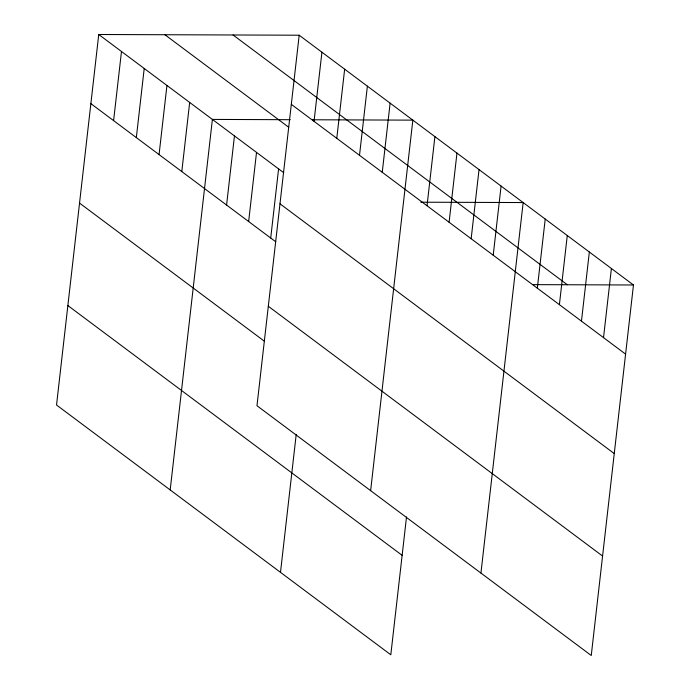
<?xml version="1.0" encoding="UTF-8"?>
<svg xmlns="http://www.w3.org/2000/svg" width="690" height="690" viewBox="0 0 690 690"><rect width="100%" height="100%" fill="white"/><g stroke="black" fill="none" stroke-linecap="round" stroke-linejoin="round"><path stroke-width="1.03" d="M299.193 35.216L256.982 405.729L591.252 655.5L633.463 284.987L299.193 35.216L98.748 34.5L56.537 405.013L390.807 654.784L406.514 516.914M113.6 120.621L121.483 51.483M136.335 137.612L144.21 68.465M159.062 154.595L166.946 85.457M181.798 171.577L189.672 102.439M170.189 489.935L212.399 119.422L290.266 119.698M226.587 205.051L234.462 135.904M248.65 221.533L256.525 152.395M270.713 238.016L278.588 168.878M314.045 121.337L321.928 52.199M280.494 572.364L296.208 434.484M336.78 138.319L344.655 69.181M359.507 155.31L367.382 86.164M382.243 172.293L390.117 103.155M370.634 490.65L412.844 120.138L312.622 119.775M427.032 205.758L434.907 136.62M449.095 222.249L456.97 153.102M471.158 238.731L479.033 169.593M493.212 255.214L501.095 186.076M480.939 573.071L523.158 202.558L420.805 202.196M537.337 288.187L545.221 219.049M559.4 304.67L567.275 235.531M581.463 321.161L589.338 252.014M603.526 337.643L611.4 268.505M533.241 284.634L633.463 284.987M233.048 34.974L567.318 284.754M291.318 104.354L625.589 354.125M164.901 34.733L288.731 127.271M98.748 34.5L283.676 172.681M279.985 203.809L614.255 453.58M90.873 103.638L275.802 241.819M268.315 306.274L602.577 556.045M79.54 203.093L264.468 341.274M67.87 305.558L402.141 555.338"/></g></svg>
